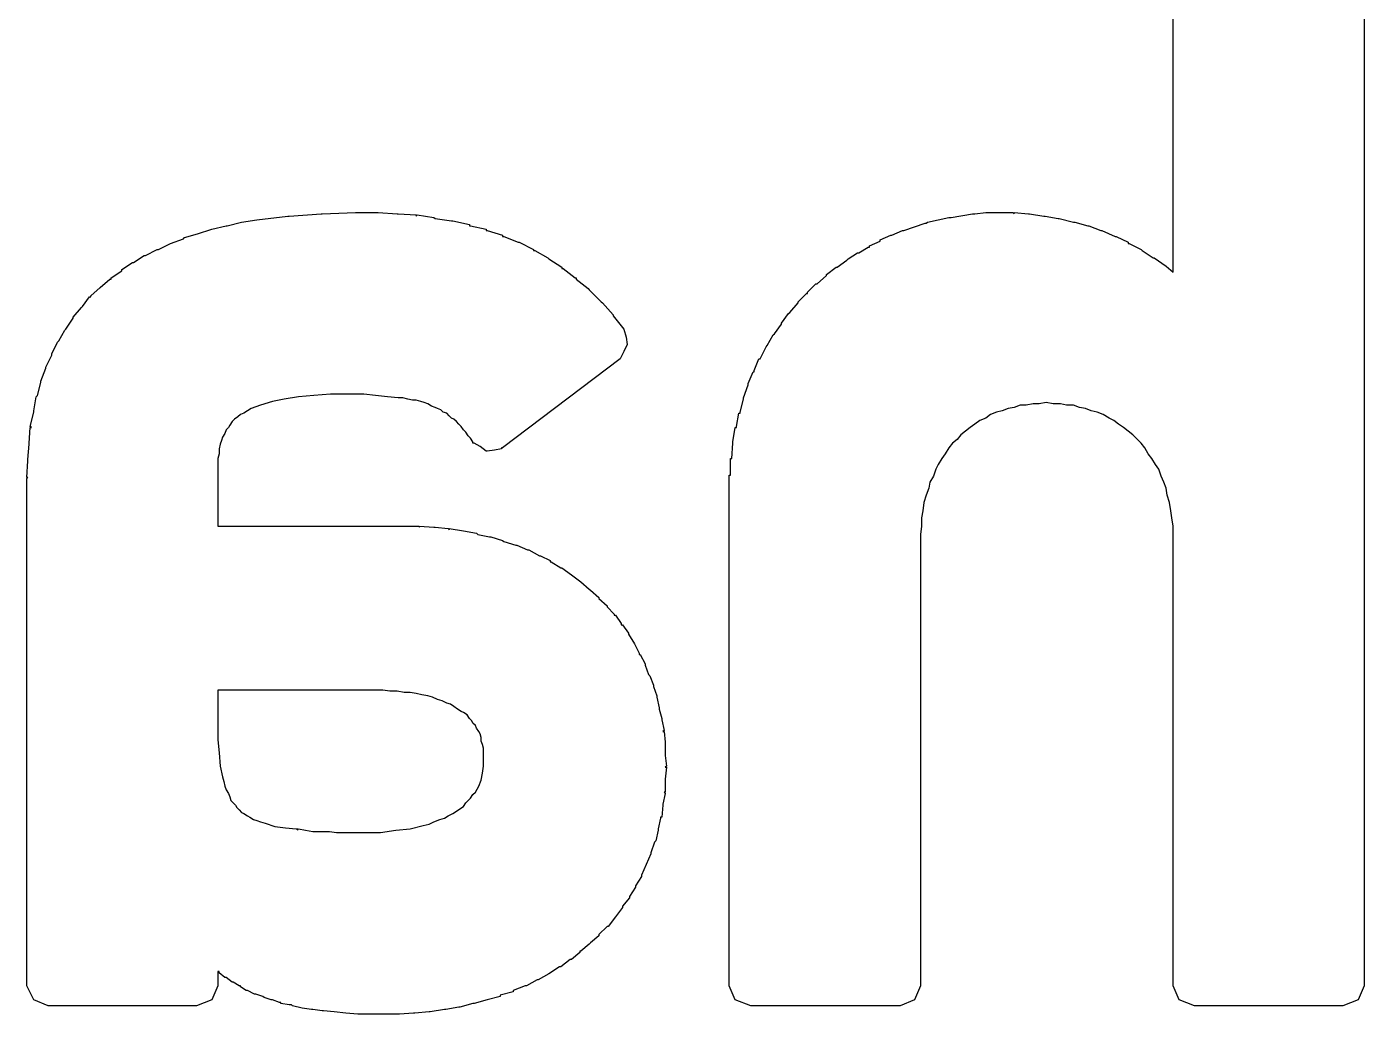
# Model space of a CAD drawing. Extents: x 135.7 to 179.4, y -147.5 to -55.1.
# Drawn here: x 175.084 to 176.211, y -147.504 to -146.673 of the extents above; entities that cross this region are included whole.
import ezdxf

# ---------------------------------------------------------------- set-up
doc = ezdxf.new("R2010")
doc.units = 0
doc.layers.add('BLACK', color=7, linetype='CONTINUOUS')

msp = doc.modelspace()

# ---------------------------------------------------------------- linework, layer by layer
at = {"layer": 'BLACK', "linetype": 'CONTINUOUS'}
for p, q in [((176.211, -145.866), (176.211, -147.48)), ((176.05, -146.879), (176.05, -146.463)), ((175.265, -146.837), (175.278, -146.835)), ((175.278, -146.835), (175.304, -146.832)), ((175.278, -146.835), (175.278, -146.835)), ((175.278, -146.835), (175.278, -146.835)), ((175.304, -146.832), (175.305, -146.832)), ((175.305, -146.832), (175.332, -146.83)), ((175.305, -146.832), (175.305, -146.832)), ((175.332, -146.83), (175.333, -146.83)), ((175.333, -146.83), (175.361, -146.829)), ((175.333, -146.83), (175.333, -146.83)), ((175.361, -146.829), (175.362, -146.829)), ((175.362, -146.829), (175.362, -146.829)), ((175.362, -146.829), (175.371, -146.829)), ((175.371, -146.829), (175.371, -146.829)), ((175.371, -146.829), (175.371, -146.829)), ((175.371, -146.829), (175.375, -146.829)), ((175.375, -146.829), (175.375, -146.829)), ((175.375, -146.829), (175.375, -146.829)), ((175.375, -146.829), (175.377, -146.829)), ((175.377, -146.829), (175.378, -146.829)), ((175.378, -146.829), (175.378, -146.829)), ((175.378, -146.829), (175.38, -146.829)), ((175.38, -146.829), (175.38, -146.829)), ((175.38, -146.829), (175.38, -146.829)), ((175.38, -146.829), (175.396, -146.83)), ((175.396, -146.83), (175.396, -146.83)), ((175.396, -146.83), (175.397, -146.83)), ((175.397, -146.83), (175.412, -146.831)), ((175.412, -146.831), (175.412, -146.832)), ((175.412, -146.832), (175.413, -146.831)), ((175.413, -146.831), (175.427, -146.833)), ((175.427, -146.833), (175.428, -146.834)), ((175.428, -146.834), (175.428, -146.834)), ((175.428, -146.834), (175.442, -146.836)), ((175.442, -146.836), (175.443, -146.836)), ((175.443, -146.836), (175.443, -146.836)), ((175.443, -146.836), (175.457, -146.839)), ((175.843, -146.837), (175.861, -146.833)), ((175.861, -146.833), (175.862, -146.833)), ((175.862, -146.833), (175.863, -146.833)), ((175.863, -146.833), (175.881, -146.83)), ((175.881, -146.83), (175.882, -146.83)), ((175.882, -146.83), (175.883, -146.83)), ((175.883, -146.83), (175.892, -146.829)), ((175.892, -146.829), (175.892, -146.829)), ((175.892, -146.829), (175.893, -146.829)), ((175.893, -146.829), (175.902, -146.829)), ((175.902, -146.829), (175.902, -146.829)), ((175.902, -146.829), (175.903, -146.829)), ((175.903, -146.829), (175.915, -146.829)), ((175.915, -146.829), (175.916, -146.83)), ((175.916, -146.83), (175.916, -146.829)), ((175.916, -146.829), (175.928, -146.83)), ((175.928, -146.83), (175.929, -146.83)), ((175.929, -146.83), (175.929, -146.83)), ((175.929, -146.83), (175.941, -146.832)), ((175.941, -146.832), (175.941, -146.832)), ((175.941, -146.832), (175.942, -146.832)), ((175.942, -146.832), (175.953, -146.834)), ((175.953, -146.834), (175.954, -146.834)), ((175.954, -146.834), (175.954, -146.834)), ((175.954, -146.834), (175.966, -146.837)), ((175.217, -146.85), (175.228, -146.847)), ((175.228, -146.847), (175.24, -146.843)), ((175.228, -146.847), (175.228, -146.847)), ((175.228, -146.847), (175.228, -146.847)), ((175.24, -146.843), (175.252, -146.84)), ((175.24, -146.843), (175.24, -146.843)), ((175.24, -146.843), (175.24, -146.843)), ((175.252, -146.84), (175.252, -146.84)), ((175.252, -146.84), (175.253, -146.84)), ((175.253, -146.84), (175.265, -146.837)), ((175.265, -146.837), (175.265, -146.837)), ((175.265, -146.837), (175.265, -146.837)), ((175.457, -146.839), (175.457, -146.84)), ((175.457, -146.84), (175.458, -146.84)), ((175.458, -146.84), (175.471, -146.843)), ((175.471, -146.843), (175.471, -146.844)), ((175.471, -146.844), (175.472, -146.844)), ((175.472, -146.844), (175.485, -146.848)), ((175.485, -146.848), (175.485, -146.849)), ((175.803, -146.852), (175.812, -146.848)), ((175.812, -146.848), (175.813, -146.848)), ((175.813, -146.848), (175.822, -146.844)), ((175.813, -146.848), (175.813, -146.848)), ((175.822, -146.844), (175.823, -146.844)), ((175.823, -146.844), (175.841, -146.838)), ((175.823, -146.844), (175.823, -146.844)), ((175.841, -146.838), (175.842, -146.838)), ((175.842, -146.838), (175.843, -146.837)), ((175.966, -146.837), (175.966, -146.837)), ((175.966, -146.837), (175.967, -146.837)), ((175.967, -146.837), (175.978, -146.84)), ((175.978, -146.84), (175.978, -146.84)), ((175.978, -146.84), (175.979, -146.84)), ((175.979, -146.84), (175.989, -146.844)), ((175.989, -146.844), (175.99, -146.844)), ((175.99, -146.844), (175.99, -146.844)), ((175.99, -146.844), (176.001, -146.849)), ((175.195, -146.86), (175.205, -146.855)), ((175.205, -146.855), (175.216, -146.851)), ((175.205, -146.855), (175.205, -146.855)), ((175.205, -146.855), (175.205, -146.855)), ((175.216, -146.851), (175.217, -146.85)), ((175.216, -146.851), (175.216, -146.851)), ((175.485, -146.849), (175.486, -146.849)), ((175.486, -146.849), (175.498, -146.854)), ((175.498, -146.854), (175.498, -146.854)), ((175.498, -146.854), (175.499, -146.854)), ((175.499, -146.854), (175.511, -146.86)), ((175.785, -146.863), (175.793, -146.858)), ((175.793, -146.858), (175.794, -146.858)), ((175.794, -146.857), (175.803, -146.853)), ((175.794, -146.858), (175.794, -146.857)), ((175.803, -146.853), (175.803, -146.852)), ((175.803, -146.853), (175.803, -146.853)), ((176.001, -146.849), (176.001, -146.849)), ((176.001, -146.849), (176.002, -146.849)), ((176.002, -146.849), (176.012, -146.854)), ((176.012, -146.854), (176.012, -146.855)), ((176.012, -146.855), (176.013, -146.855)), ((176.013, -146.855), (176.023, -146.86)), ((175.174, -146.871), (175.183, -146.865)), ((175.183, -146.865), (175.184, -146.865)), ((175.184, -146.865), (175.194, -146.86)), ((175.184, -146.865), (175.184, -146.865)), ((175.194, -146.86), (175.194, -146.86)), ((175.194, -146.86), (175.195, -146.86)), ((175.511, -146.86), (175.511, -146.861)), ((175.511, -146.861), (175.512, -146.861)), ((175.512, -146.861), (175.523, -146.867)), ((175.523, -146.867), (175.524, -146.868)), ((175.524, -146.868), (175.524, -146.868)), ((175.524, -146.868), (175.535, -146.875)), ((175.767, -146.875), (175.775, -146.869)), ((175.775, -146.869), (175.776, -146.868)), ((175.775, -146.869), (175.775, -146.869)), ((175.776, -146.868), (175.784, -146.863)), ((175.784, -146.863), (175.784, -146.863)), ((175.784, -146.863), (175.785, -146.863)), ((176.023, -146.86), (176.023, -146.86)), ((176.023, -146.86), (176.024, -146.861)), ((176.024, -146.861), (176.033, -146.867)), ((176.033, -146.867), (176.034, -146.867)), ((176.034, -146.867), (176.034, -146.867)), ((176.034, -146.867), (176.044, -146.874)), ((175.155, -146.884), (175.164, -146.878)), ((175.164, -146.877), (175.173, -146.871)), ((175.164, -146.878), (175.164, -146.877)), ((175.164, -146.878), (175.164, -146.878)), ((175.173, -146.871), (175.174, -146.871)), ((175.174, -146.871), (175.174, -146.871)), ((175.535, -146.875), (175.535, -146.876)), ((175.535, -146.876), (175.536, -146.876)), ((175.536, -146.876), (175.546, -146.884)), ((175.758, -146.881), (175.766, -146.875)), ((175.758, -146.882), (175.758, -146.881)), ((175.766, -146.875), (175.767, -146.875)), ((175.767, -146.875), (175.767, -146.875)), ((176.044, -146.874), (176.044, -146.874)), ((176.044, -146.874), (176.044, -146.874)), ((176.044, -146.874), (176.05, -146.879)), ((175.138, -146.899), (175.146, -146.892)), ((175.146, -146.892), (175.154, -146.885)), ((175.146, -146.892), (175.146, -146.892)), ((175.146, -146.892), (175.146, -146.892)), ((175.154, -146.885), (175.155, -146.885)), ((175.155, -146.885), (175.155, -146.884)), ((175.546, -146.884), (175.547, -146.884)), ((175.547, -146.884), (175.547, -146.885)), ((175.547, -146.885), (175.557, -146.893)), ((175.557, -146.893), (175.558, -146.894)), ((175.742, -146.896), (175.749, -146.889)), ((175.749, -146.889), (175.75, -146.889)), ((175.75, -146.889), (175.758, -146.882)), ((175.75, -146.889), (175.75, -146.889)), ((175.758, -146.882), (175.758, -146.882)), ((175.131, -146.908), (175.137, -146.9)), ((175.137, -146.9), (175.138, -146.9)), ((175.138, -146.9), (175.138, -146.899)), ((175.558, -146.894), (175.558, -146.894)), ((175.558, -146.894), (175.568, -146.904)), ((175.568, -146.904), (175.568, -146.904)), ((175.568, -146.904), (175.569, -146.905)), ((175.734, -146.904), (175.741, -146.897)), ((175.734, -146.905), (175.734, -146.904)), ((175.741, -146.897), (175.742, -146.897)), ((175.742, -146.897), (175.742, -146.896)), ((175.123, -146.917), (175.13, -146.909)), ((175.13, -146.909), (175.131, -146.908)), ((175.13, -146.909), (175.13, -146.909)), ((175.569, -146.905), (175.578, -146.915)), ((175.578, -146.915), (175.578, -146.916)), ((175.72, -146.922), (175.726, -146.914)), ((175.726, -146.914), (175.727, -146.913)), ((175.727, -146.913), (175.734, -146.905)), ((175.727, -146.913), (175.727, -146.913)), ((175.734, -146.905), (175.734, -146.905)), ((175.117, -146.927), (175.123, -146.918)), ((175.123, -146.918), (175.123, -146.917)), ((175.123, -146.918), (175.123, -146.918)), ((175.578, -146.916), (175.578, -146.916)), ((175.578, -146.916), (175.587, -146.927)), ((175.714, -146.931), (175.72, -146.923)), ((175.72, -146.923), (175.72, -146.922)), ((175.72, -146.922), (175.72, -146.922)), ((175.105, -146.948), (175.11, -146.938)), ((175.11, -146.938), (175.111, -146.937)), ((175.111, -146.937), (175.116, -146.928)), ((175.111, -146.937), (175.111, -146.937)), ((175.116, -146.928), (175.117, -146.927)), ((175.117, -146.927), (175.117, -146.927)), ((175.587, -146.927), (175.587, -146.927)), ((175.587, -146.927), (175.587, -146.927)), ((175.587, -146.927), (175.589, -146.934)), ((175.589, -146.934), (175.59, -146.94)), ((175.708, -146.941), (175.713, -146.932)), ((175.713, -146.932), (175.714, -146.931)), ((175.713, -146.932), (175.713, -146.932)), ((175.1, -146.959), (175.105, -146.949)), ((175.105, -146.949), (175.105, -146.948)), ((175.105, -146.948), (175.105, -146.948)), ((175.587, -146.946), (175.584, -146.952)), ((175.59, -146.94), (175.587, -146.946)), ((175.59, -146.94), (175.59, -146.94)), ((175.59, -146.94), (175.59, -146.94)), ((175.702, -146.952), (175.707, -146.942)), ((175.707, -146.942), (175.708, -146.941)), ((175.707, -146.942), (175.707, -146.942)), ((175.096, -146.971), (175.1, -146.96)), ((175.1, -146.96), (175.1, -146.959)), ((175.1, -146.959), (175.1, -146.959)), ((175.584, -146.952), (175.485, -147.027)), ((175.584, -146.952), (175.584, -146.952)), ((175.584, -146.952), (175.584, -146.952)), ((175.697, -146.962), (175.701, -146.952)), ((175.701, -146.952), (175.702, -146.952)), ((175.702, -146.952), (175.702, -146.952)), ((175.093, -146.983), (175.096, -146.972)), ((175.096, -146.972), (175.096, -146.971)), ((175.096, -146.971), (175.096, -146.971)), ((175.692, -146.973), (175.696, -146.963)), ((175.696, -146.963), (175.697, -146.963)), ((175.697, -146.963), (175.697, -146.962)), ((175.092, -146.984), (175.093, -146.983)), ((175.093, -146.983), (175.093, -146.983)), ((175.326, -146.983), (175.313, -146.984)), ((175.34, -146.982), (175.326, -146.983)), ((175.356, -146.982), (175.34, -146.982)), ((175.368, -146.982), (175.356, -146.982)), ((175.378, -146.983), (175.368, -146.982)), ((175.388, -146.984), (175.378, -146.983)), ((175.688, -146.985), (175.692, -146.974)), ((175.692, -146.974), (175.692, -146.973)), ((175.692, -146.974), (175.692, -146.974)), ((175.09, -146.996), (175.092, -146.984)), ((175.273, -146.994), (175.27, -146.996)), ((175.281, -146.991), (175.273, -146.994)), ((175.291, -146.988), (175.281, -146.991)), ((175.301, -146.986), (175.291, -146.988)), ((175.313, -146.984), (175.301, -146.986)), ((175.397, -146.985), (175.388, -146.984)), ((175.401, -146.985), (175.397, -146.985)), ((175.405, -146.986), (175.401, -146.985)), ((175.409, -146.987), (175.405, -146.986)), ((175.412, -146.987), (175.409, -146.987)), ((175.416, -146.988), (175.412, -146.987)), ((175.419, -146.989), (175.416, -146.988)), ((175.422, -146.99), (175.419, -146.989)), ((175.425, -146.992), (175.422, -146.99)), ((175.428, -146.993), (175.425, -146.992)), ((175.43, -146.994), (175.428, -146.993)), ((175.433, -146.995), (175.43, -146.994)), ((175.685, -146.997), (175.688, -146.986)), ((175.688, -146.986), (175.688, -146.985)), ((175.688, -146.986), (175.688, -146.986)), ((175.911, -146.994), (175.906, -146.996)), ((175.916, -146.993), (175.911, -146.994)), ((175.921, -146.991), (175.916, -146.993)), ((175.926, -146.991), (175.921, -146.991)), ((175.932, -146.99), (175.926, -146.991)), ((175.937, -146.99), (175.932, -146.99)), ((175.943, -146.989), (175.937, -146.99)), ((175.949, -146.99), (175.943, -146.989)), ((175.955, -146.99), (175.949, -146.99)), ((175.96, -146.991), (175.955, -146.99)), ((175.966, -146.991), (175.96, -146.991)), ((175.971, -146.993), (175.966, -146.991)), ((175.976, -146.994), (175.971, -146.993)), ((175.981, -146.996), (175.976, -146.994)), ((175.087, -147.009), (175.09, -146.997)), ((175.09, -146.997), (175.09, -146.996)), ((175.09, -146.996), (175.09, -146.996)), ((175.257, -147.005), (175.255, -147.008)), ((175.259, -147.003), (175.257, -147.005)), ((175.262, -147.001), (175.259, -147.003)), ((175.264, -146.999), (175.262, -147.001)), ((175.267, -146.998), (175.264, -146.999)), ((175.27, -146.996), (175.267, -146.998)), ((175.435, -146.997), (175.433, -146.995)), ((175.438, -146.998), (175.435, -146.997)), ((175.44, -147), (175.438, -146.998)), ((175.442, -147.002), (175.44, -147)), ((175.444, -147.003), (175.442, -147.002)), ((175.446, -147.005), (175.444, -147.003)), ((175.448, -147.007), (175.446, -147.005)), ((175.682, -147.009), (175.684, -146.998)), ((175.684, -146.998), (175.685, -146.998)), ((175.685, -146.998), (175.685, -146.997)), ((175.887, -147.004), (175.883, -147.007)), ((175.892, -147.002), (175.887, -147.004)), ((175.896, -146.999), (175.892, -147.002)), ((175.901, -146.997), (175.896, -146.999)), ((175.906, -146.996), (175.901, -146.997)), ((175.986, -146.997), (175.981, -146.996)), ((175.991, -146.999), (175.986, -146.997)), ((175.996, -147.002), (175.991, -146.999)), ((176, -147.004), (175.996, -147.002)), ((176.004, -147.007), (176, -147.004)), ((175.086, -147.023), (175.087, -147.01)), ((175.088, -147.01), (175.087, -147.009)), ((175.087, -147.01), (175.088, -147.01)), ((175.251, -147.015), (175.249, -147.018)), ((175.252, -147.012), (175.251, -147.015)), ((175.254, -147.01), (175.252, -147.012)), ((175.255, -147.008), (175.254, -147.01)), ((175.45, -147.009), (175.448, -147.007)), ((175.452, -147.012), (175.45, -147.009)), ((175.454, -147.014), (175.452, -147.012)), ((175.456, -147.017), (175.454, -147.014)), ((175.458, -147.019), (175.456, -147.017)), ((175.679, -147.022), (175.681, -147.01)), ((175.681, -147.01), (175.682, -147.01)), ((175.682, -147.01), (175.682, -147.009)), ((175.871, -147.016), (175.868, -147.02)), ((175.875, -147.013), (175.871, -147.016)), ((175.879, -147.01), (175.875, -147.013)), ((175.883, -147.007), (175.879, -147.01)), ((176.008, -147.01), (176.004, -147.007)), ((176.012, -147.013), (176.008, -147.01)), ((176.016, -147.016), (176.012, -147.013)), ((176.02, -147.02), (176.016, -147.016)), ((175.085, -147.037), (175.086, -147.024)), ((175.086, -147.024), (175.086, -147.023)), ((175.086, -147.023), (175.086, -147.023)), ((175.247, -147.024), (175.246, -147.028)), ((175.246, -147.028), (175.246, -147.032)), ((175.248, -147.021), (175.247, -147.024)), ((175.249, -147.018), (175.248, -147.021)), ((175.46, -147.022), (175.458, -147.019)), ((175.46, -147.023), (175.46, -147.022)), ((175.461, -147.023), (175.46, -147.023)), ((175.466, -147.026), (175.461, -147.023)), ((175.471, -147.03), (175.466, -147.026)), ((175.484, -147.028), (175.478, -147.029)), ((175.485, -147.027), (175.484, -147.027)), ((175.484, -147.027), (175.484, -147.028)), ((175.678, -147.036), (175.679, -147.023)), ((175.679, -147.023), (175.679, -147.022)), ((175.679, -147.023), (175.679, -147.023)), ((175.861, -147.027), (175.858, -147.032)), ((175.864, -147.023), (175.861, -147.027)), ((175.868, -147.02), (175.864, -147.023)), ((176.023, -147.023), (176.02, -147.02)), ((176.026, -147.027), (176.023, -147.023)), ((176.029, -147.032), (176.026, -147.027)), ((175.084, -147.052), (175.085, -147.038)), ((175.085, -147.038), (175.085, -147.037)), ((175.085, -147.038), (175.085, -147.038)), ((175.246, -147.032), (175.245, -147.036)), ((175.245, -147.036), (175.245, -147.045)), ((175.472, -147.03), (175.471, -147.03)), ((175.471, -147.03), (175.471, -147.03)), ((175.478, -147.029), (175.472, -147.03)), ((175.677, -147.049), (175.677, -147.036)), ((175.677, -147.036), (175.678, -147.036)), ((175.678, -147.036), (175.678, -147.036)), ((175.855, -147.036), (175.852, -147.041)), ((175.858, -147.032), (175.855, -147.036)), ((176.032, -147.036), (176.029, -147.032)), ((176.035, -147.041), (176.032, -147.036)), ((175.245, -147.045), (175.245, -147.093)), ((175.676, -147.063), (175.676, -147.05)), ((175.676, -147.05), (175.677, -147.05)), ((175.677, -147.05), (175.677, -147.049)), ((175.85, -147.045), (175.848, -147.051)), ((175.852, -147.041), (175.85, -147.045)), ((176.038, -147.045), (176.035, -147.041)), ((176.04, -147.051), (176.038, -147.045)), ((175.084, -147.053), (175.085, -147.052)), ((175.085, -147.052), (175.084, -147.052)), ((175.084, -147.48), (175.084, -147.053)), ((175.844, -147.061), (175.842, -147.067)), ((175.845, -147.056), (175.844, -147.061)), ((175.848, -147.051), (175.845, -147.056)), ((176.042, -147.056), (176.04, -147.051)), ((176.044, -147.061), (176.042, -147.056)), ((176.045, -147.067), (176.044, -147.061)), ((175.676, -147.064), (175.676, -147.063)), ((175.676, -147.063), (175.676, -147.063)), ((175.676, -147.48), (175.676, -147.064)), ((175.84, -147.073), (175.839, -147.08)), ((175.842, -147.067), (175.84, -147.073)), ((176.047, -147.073), (176.045, -147.067)), ((176.048, -147.08), (176.047, -147.073)), ((175.839, -147.08), (175.838, -147.086)), ((176.049, -147.086), (176.048, -147.08)), ((175.245, -147.093), (175.402, -147.093)), ((175.402, -147.093), (175.402, -147.093)), ((175.402, -147.093), (175.402, -147.093)), ((175.402, -147.093), (175.414, -147.093)), ((175.414, -147.093), (175.415, -147.094)), ((175.415, -147.094), (175.415, -147.093)), ((175.415, -147.093), (175.427, -147.094)), ((175.427, -147.094), (175.427, -147.094)), ((175.427, -147.094), (175.428, -147.094)), ((175.428, -147.094), (175.439, -147.095)), ((175.439, -147.095), (175.44, -147.096)), ((175.44, -147.096), (175.44, -147.095)), ((175.44, -147.095), (175.452, -147.097)), ((175.838, -147.093), (175.837, -147.1)), ((175.838, -147.086), (175.838, -147.093)), ((176.05, -147.093), (176.049, -147.086)), ((176.05, -147.1), (176.05, -147.093)), ((175.452, -147.097), (175.452, -147.097)), ((175.452, -147.097), (175.452, -147.097)), ((175.452, -147.097), (175.463, -147.099)), ((175.463, -147.099), (175.464, -147.1)), ((175.464, -147.1), (175.464, -147.1)), ((175.464, -147.1), (175.474, -147.102)), ((175.474, -147.102), (175.475, -147.102)), ((175.475, -147.102), (175.475, -147.102)), ((175.475, -147.102), (175.485, -147.105)), ((175.485, -147.105), (175.486, -147.106)), ((175.486, -147.106), (175.486, -147.106)), ((175.486, -147.106), (175.496, -147.109)), ((175.837, -147.1), (175.837, -147.107)), ((175.837, -147.107), (175.837, -147.48)), ((176.05, -147.107), (176.05, -147.1)), ((176.05, -147.48), (176.05, -147.107)), ((175.496, -147.109), (175.496, -147.109)), ((175.496, -147.109), (175.497, -147.109)), ((175.497, -147.109), (175.506, -147.113)), ((175.506, -147.113), (175.506, -147.113)), ((175.506, -147.113), (175.507, -147.113)), ((175.507, -147.113), (175.516, -147.118)), ((175.516, -147.118), (175.516, -147.118)), ((175.516, -147.118), (175.517, -147.118)), ((175.517, -147.118), (175.525, -147.122)), ((175.525, -147.122), (175.525, -147.123)), ((175.525, -147.123), (175.526, -147.123)), ((175.526, -147.123), (175.534, -147.128)), ((175.534, -147.128), (175.534, -147.128)), ((175.534, -147.128), (175.535, -147.128)), ((175.535, -147.128), (175.543, -147.134)), ((175.543, -147.134), (175.543, -147.134)), ((175.543, -147.134), (175.543, -147.134)), ((175.543, -147.134), (175.551, -147.14)), ((175.551, -147.14), (175.551, -147.14)), ((175.551, -147.14), (175.551, -147.14)), ((175.551, -147.14), (175.558, -147.146)), ((175.558, -147.146), (175.559, -147.147)), ((175.559, -147.147), (175.559, -147.147)), ((175.559, -147.147), (175.566, -147.153)), ((175.566, -147.153), (175.566, -147.153)), ((175.566, -147.153), (175.566, -147.154)), ((175.566, -147.154), (175.573, -147.16)), ((175.573, -147.16), (175.573, -147.16)), ((175.573, -147.16), (175.573, -147.161)), ((175.573, -147.161), (175.579, -147.167)), ((175.579, -147.167), (175.579, -147.168)), ((175.579, -147.168), (175.58, -147.168)), ((175.58, -147.168), (175.585, -147.175)), ((175.585, -147.175), (175.585, -147.176)), ((175.585, -147.176), (175.586, -147.176)), ((175.586, -147.176), (175.591, -147.183)), ((175.591, -147.183), (175.591, -147.184)), ((175.591, -147.184), (175.591, -147.184)), ((175.591, -147.184), (175.596, -147.192)), ((175.596, -147.192), (175.596, -147.192)), ((175.596, -147.192), (175.596, -147.192)), ((175.596, -147.192), (175.6, -147.2)), ((175.6, -147.2), (175.6, -147.201)), ((175.6, -147.201), (175.601, -147.201)), ((175.601, -147.201), (175.605, -147.209)), ((175.605, -147.209), (175.605, -147.209)), ((175.605, -147.209), (175.605, -147.21)), ((175.605, -147.21), (175.608, -147.218)), ((175.608, -147.218), (175.608, -147.218)), ((175.608, -147.218), (175.609, -147.219)), ((175.609, -147.219), (175.612, -147.227)), ((175.245, -147.231), (175.245, -147.26)), ((175.378, -147.231), (175.245, -147.231)), ((175.384, -147.231), (175.378, -147.231)), ((175.39, -147.232), (175.384, -147.231)), ((175.612, -147.227), (175.612, -147.227)), ((175.612, -147.227), (175.612, -147.228)), ((175.612, -147.228), (175.615, -147.236)), ((175.396, -147.232), (175.39, -147.232)), ((175.402, -147.233), (175.396, -147.232)), ((175.407, -147.233), (175.402, -147.233)), ((175.412, -147.234), (175.407, -147.233)), ((175.417, -147.235), (175.412, -147.234)), ((175.422, -147.236), (175.417, -147.235)), ((175.426, -147.237), (175.422, -147.236)), ((175.43, -147.239), (175.426, -147.237)), ((175.434, -147.24), (175.43, -147.239)), ((175.438, -147.242), (175.434, -147.24)), ((175.441, -147.243), (175.438, -147.242)), ((175.615, -147.236), (175.615, -147.237)), ((175.615, -147.237), (175.615, -147.237)), ((175.615, -147.237), (175.617, -147.246)), ((175.444, -147.245), (175.441, -147.243)), ((175.447, -147.247), (175.444, -147.245)), ((175.45, -147.249), (175.447, -147.247)), ((175.452, -147.25), (175.45, -147.249)), ((175.455, -147.252), (175.452, -147.25)), ((175.457, -147.255), (175.455, -147.252)), ((175.617, -147.246), (175.617, -147.246)), ((175.617, -147.246), (175.617, -147.247)), ((175.617, -147.247), (175.619, -147.255)), ((175.245, -147.26), (175.245, -147.273)), ((175.459, -147.257), (175.457, -147.255)), ((175.46, -147.259), (175.459, -147.257)), ((175.462, -147.261), (175.46, -147.259)), ((175.463, -147.263), (175.462, -147.261)), ((175.465, -147.266), (175.463, -147.263)), ((175.619, -147.255), (175.619, -147.256)), ((175.619, -147.256), (175.619, -147.256)), ((175.619, -147.256), (175.621, -147.265)), ((175.621, -147.265), (175.62, -147.266)), ((175.245, -147.273), (175.246, -147.284)), ((175.466, -147.268), (175.465, -147.266)), ((175.467, -147.271), (175.466, -147.268)), ((175.467, -147.274), (175.467, -147.271)), ((175.468, -147.277), (175.467, -147.274)), ((175.62, -147.266), (175.621, -147.266)), ((175.621, -147.266), (175.622, -147.275)), ((175.622, -147.275), (175.622, -147.275)), ((175.622, -147.275), (175.622, -147.276)), ((175.622, -147.276), (175.622, -147.285)), ((175.246, -147.284), (175.247, -147.295)), ((175.469, -147.28), (175.468, -147.277)), ((175.469, -147.283), (175.469, -147.28)), ((175.469, -147.286), (175.469, -147.283)), ((175.469, -147.289), (175.469, -147.286)), ((175.622, -147.285), (175.622, -147.285)), ((175.622, -147.285), (175.622, -147.286)), ((175.622, -147.286), (175.623, -147.295)), ((175.247, -147.295), (175.249, -147.304)), ((175.468, -147.301), (175.469, -147.295)), ((175.469, -147.295), (175.469, -147.289)), ((175.623, -147.295), (175.622, -147.296)), ((175.622, -147.296), (175.623, -147.296)), ((175.623, -147.296), (175.622, -147.306)), ((175.249, -147.304), (175.25, -147.308)), ((175.25, -147.308), (175.251, -147.312)), ((175.465, -147.312), (175.467, -147.307)), ((175.467, -147.307), (175.468, -147.301)), ((175.622, -147.306), (175.622, -147.306)), ((175.622, -147.306), (175.622, -147.307)), ((175.622, -147.307), (175.622, -147.317)), ((175.251, -147.312), (175.252, -147.315)), ((175.252, -147.315), (175.254, -147.318)), ((175.254, -147.318), (175.255, -147.321)), ((175.255, -147.321), (175.256, -147.324)), ((175.458, -147.322), (175.46, -147.319)), ((175.46, -147.319), (175.462, -147.317)), ((175.462, -147.317), (175.465, -147.312)), ((175.622, -147.318), (175.62, -147.327)), ((175.622, -147.317), (175.621, -147.317)), ((175.621, -147.317), (175.622, -147.318)), ((175.256, -147.324), (175.258, -147.326)), ((175.258, -147.326), (175.26, -147.328)), ((175.26, -147.328), (175.261, -147.33)), ((175.261, -147.33), (175.263, -147.332)), ((175.263, -147.332), (175.265, -147.334)), ((175.446, -147.333), (175.449, -147.331)), ((175.449, -147.331), (175.452, -147.329)), ((175.452, -147.329), (175.454, -147.326)), ((175.454, -147.326), (175.456, -147.324)), ((175.456, -147.324), (175.458, -147.322)), ((175.62, -147.328), (175.619, -147.338)), ((175.62, -147.327), (175.62, -147.328)), ((175.62, -147.328), (175.62, -147.328)), ((175.265, -147.334), (175.267, -147.335)), ((175.267, -147.335), (175.27, -147.337)), ((175.27, -147.337), (175.272, -147.338)), ((175.272, -147.338), (175.275, -147.34)), ((175.275, -147.34), (175.278, -147.341)), ((175.278, -147.341), (175.281, -147.342)), ((175.281, -147.342), (175.285, -147.343)), ((175.285, -147.343), (175.293, -147.346)), ((175.423, -147.344), (175.427, -147.342)), ((175.427, -147.342), (175.432, -147.34)), ((175.432, -147.34), (175.436, -147.339)), ((175.436, -147.339), (175.439, -147.337)), ((175.439, -147.337), (175.443, -147.335)), ((175.443, -147.335), (175.446, -147.333)), ((175.618, -147.339), (175.616, -147.348)), ((175.619, -147.338), (175.618, -147.338)), ((175.618, -147.338), (175.618, -147.339)), ((175.293, -147.346), (175.302, -147.347)), ((175.302, -147.347), (175.311, -147.348)), ((175.311, -147.348), (175.312, -147.348)), ((175.312, -147.348), (175.312, -147.349)), ((175.312, -147.349), (175.313, -147.348)), ((175.313, -147.348), (175.319, -147.349)), ((175.319, -147.349), (175.325, -147.35)), ((175.325, -147.35), (175.332, -147.35)), ((175.332, -147.35), (175.339, -147.35)), ((175.339, -147.35), (175.345, -147.351)), ((175.345, -147.351), (175.353, -147.351)), ((175.353, -147.351), (175.36, -147.351)), ((175.36, -147.351), (175.368, -147.351)), ((175.368, -147.351), (175.382, -147.351)), ((175.382, -147.351), (175.395, -147.349)), ((175.395, -147.349), (175.407, -147.348)), ((175.407, -147.348), (175.418, -147.345)), ((175.418, -147.345), (175.423, -147.344)), ((175.616, -147.349), (175.614, -147.358)), ((175.616, -147.348), (175.616, -147.349)), ((175.616, -147.349), (175.616, -147.349)), ((175.613, -147.359), (175.61, -147.368)), ((175.614, -147.358), (175.613, -147.359)), ((175.613, -147.359), (175.613, -147.359)), ((175.61, -147.369), (175.606, -147.378)), ((175.61, -147.368), (175.61, -147.368)), ((175.61, -147.368), (175.61, -147.369)), ((175.602, -147.388), (175.597, -147.396)), ((175.606, -147.378), (175.602, -147.387)), ((175.602, -147.387), (175.602, -147.387)), ((175.602, -147.387), (175.602, -147.388)), ((175.606, -147.378), (175.606, -147.378)), ((175.606, -147.378), (175.606, -147.378)), ((175.597, -147.397), (175.592, -147.405)), ((175.597, -147.396), (175.597, -147.396)), ((175.597, -147.396), (175.597, -147.397)), ((175.592, -147.406), (175.586, -147.413)), ((175.592, -147.405), (175.592, -147.405)), ((175.592, -147.405), (175.592, -147.406)), ((175.58, -147.422), (175.574, -147.43)), ((175.586, -147.414), (175.58, -147.422)), ((175.58, -147.422), (175.58, -147.422)), ((175.58, -147.422), (175.58, -147.422)), ((175.586, -147.413), (175.586, -147.414)), ((175.586, -147.414), (175.586, -147.414)), ((175.573, -147.43), (175.566, -147.437)), ((175.574, -147.43), (175.573, -147.43)), ((175.573, -147.43), (175.573, -147.43)), ((175.558, -147.445), (175.551, -147.451)), ((175.559, -147.444), (175.558, -147.445)), ((175.558, -147.445), (175.558, -147.445)), ((175.566, -147.438), (175.559, -147.444)), ((175.566, -147.437), (175.566, -147.437)), ((175.566, -147.437), (175.566, -147.438)), ((175.55, -147.452), (175.543, -147.458)), ((175.551, -147.451), (175.55, -147.451)), ((175.55, -147.451), (175.55, -147.452)), ((175.533, -147.464), (175.524, -147.47)), ((175.534, -147.464), (175.533, -147.464)), ((175.533, -147.464), (175.533, -147.464)), ((175.542, -147.458), (175.534, -147.464)), ((175.543, -147.458), (175.542, -147.458)), ((175.542, -147.458), (175.542, -147.458)), ((175.246, -147.468), (175.245, -147.468)), ((175.245, -147.468), (175.245, -147.48)), ((175.246, -147.469), (175.246, -147.468)), ((175.251, -147.473), (175.246, -147.469)), ((175.246, -147.469), (175.246, -147.469)), ((175.252, -147.473), (175.251, -147.473)), ((175.257, -147.477), (175.252, -147.473)), ((175.252, -147.473), (175.252, -147.473)), ((175.258, -147.477), (175.257, -147.477)), ((175.263, -147.48), (175.258, -147.477)), ((175.258, -147.477), (175.258, -147.477)), ((175.514, -147.475), (175.505, -147.48)), ((175.515, -147.475), (175.514, -147.475)), ((175.514, -147.475), (175.514, -147.475)), ((175.524, -147.47), (175.515, -147.475)), ((175.524, -147.47), (175.524, -147.47)), ((175.524, -147.47), (175.524, -147.47)), ((175.09, -147.492), (175.084, -147.48)), ((175.245, -147.48), (175.24, -147.492)), ((175.264, -147.48), (175.263, -147.48)), ((175.264, -147.481), (175.264, -147.48)), ((175.269, -147.484), (175.264, -147.481)), ((175.27, -147.484), (175.269, -147.484)), ((175.276, -147.487), (175.27, -147.484)), ((175.27, -147.484), (175.27, -147.484)), ((175.277, -147.487), (175.276, -147.487)), ((175.276, -147.487), (175.276, -147.487)), ((175.283, -147.489), (175.277, -147.487)), ((175.284, -147.49), (175.283, -147.489)), ((175.283, -147.489), (175.283, -147.489)), ((175.29, -147.492), (175.284, -147.49)), ((175.483, -147.489), (175.472, -147.492)), ((175.494, -147.485), (175.483, -147.488)), ((175.483, -147.488), (175.483, -147.488)), ((175.483, -147.488), (175.483, -147.489)), ((175.504, -147.48), (175.494, -147.484)), ((175.494, -147.484), (175.494, -147.484)), ((175.494, -147.484), (175.494, -147.485)), ((175.505, -147.48), (175.504, -147.48)), ((175.504, -147.48), (175.504, -147.48)), ((175.681, -147.492), (175.676, -147.48)), ((175.837, -147.48), (175.832, -147.492)), ((176.055, -147.492), (176.05, -147.48)), ((176.211, -147.48), (176.206, -147.492)), ((175.102, -147.497), (175.09, -147.492)), ((175.227, -147.497), (175.102, -147.497)), ((175.24, -147.492), (175.227, -147.497)), ((175.291, -147.492), (175.29, -147.492)), ((175.29, -147.492), (175.29, -147.492)), ((175.297, -147.494), (175.291, -147.492)), ((175.298, -147.494), (175.297, -147.494)), ((175.298, -147.495), (175.298, -147.494)), ((175.305, -147.496), (175.298, -147.495)), ((175.307, -147.496), (175.305, -147.496)), ((175.308, -147.497), (175.307, -147.496)), ((175.316, -147.499), (175.308, -147.497)), ((175.324, -147.5), (175.316, -147.499)), ((175.316, -147.499), (175.316, -147.499)), ((175.316, -147.499), (175.316, -147.499)), ((175.325, -147.5), (175.324, -147.5)), ((175.333, -147.501), (175.325, -147.5)), ((175.325, -147.5), (175.325, -147.5)), ((175.334, -147.501), (175.333, -147.501)), ((175.343, -147.502), (175.334, -147.501)), ((175.334, -147.501), (175.334, -147.501)), ((175.436, -147.5), (175.424, -147.502)), ((175.437, -147.5), (175.436, -147.5)), ((175.436, -147.5), (175.436, -147.5)), ((175.448, -147.498), (175.437, -147.5)), ((175.449, -147.498), (175.448, -147.498)), ((175.448, -147.498), (175.448, -147.498)), ((175.46, -147.495), (175.449, -147.498)), ((175.461, -147.495), (175.46, -147.495)), ((175.46, -147.495), (175.46, -147.495)), ((175.472, -147.492), (175.461, -147.495)), ((175.472, -147.492), (175.472, -147.492)), ((175.472, -147.492), (175.472, -147.492)), ((175.694, -147.497), (175.681, -147.492)), ((175.82, -147.497), (175.694, -147.497)), ((175.832, -147.492), (175.82, -147.497)), ((176.068, -147.497), (176.055, -147.492)), ((176.193, -147.497), (176.068, -147.497)), ((176.206, -147.492), (176.193, -147.497)), ((175.353, -147.503), (175.343, -147.502)), ((175.343, -147.502), (175.343, -147.502)), ((175.343, -147.502), (175.343, -147.502)), ((175.363, -147.504), (175.353, -147.503)), ((175.353, -147.503), (175.353, -147.503)), ((175.353, -147.503), (175.353, -147.503)), ((175.373, -147.504), (175.363, -147.504)), ((175.363, -147.504), (175.363, -147.504)), ((175.363, -147.504), (175.363, -147.504)), ((175.384, -147.504), (175.373, -147.504)), ((175.373, -147.504), (175.373, -147.504)), ((175.373, -147.504), (175.373, -147.504)), ((175.397, -147.504), (175.384, -147.504)), ((175.384, -147.504), (175.384, -147.504)), ((175.384, -147.504), (175.384, -147.504)), ((175.398, -147.504), (175.397, -147.504)), ((175.41, -147.503), (175.398, -147.504)), ((175.398, -147.504), (175.398, -147.504)), ((175.411, -147.503), (175.41, -147.503)), ((175.423, -147.502), (175.411, -147.503)), ((175.411, -147.503), (175.411, -147.503)), ((175.424, -147.502), (175.423, -147.502)), ((175.424, -147.502), (175.424, -147.502))]:
    msp.add_line(p, q, dxfattribs=at)

doc.saveas('drawing.dxf')
